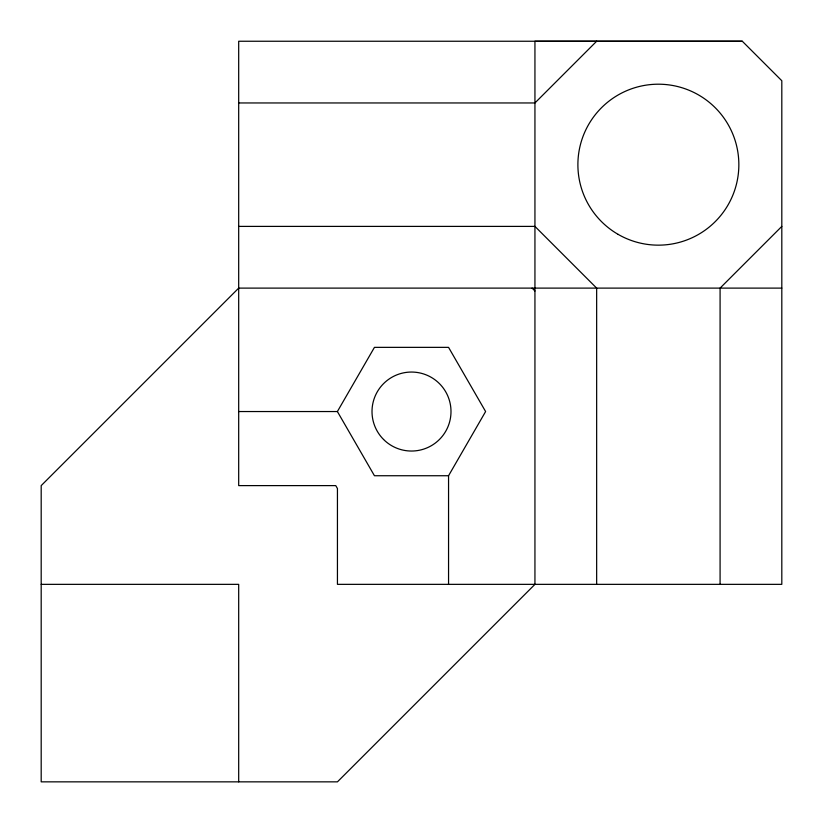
<?xml version="1.0" encoding="UTF-8"?>
<svg xmlns="http://www.w3.org/2000/svg" width="823" height="823" viewBox="0 0 823 823"><rect width="100%" height="100%" fill="white"/><g stroke="black" fill="none" stroke-linecap="round" stroke-linejoin="round"><path stroke-width="1.23" d="M238.691 411.541L337.389 411.541L374.444 347.357L448.556 347.357L485.611 411.541L448.556 475.735L448.556 584.351M596.654 41.243L534.94 102.957L238.691 102.957M781.809 226.397L720.084 288.112L720.084 584.351M742.305 41.243L238.691 41.243L238.691 485.611L335.763 485.611L337.44 488.512L337.44 584.351L781.809 584.351L781.809 80.736L742.305 41.243L534.94 41.243L534.94 584.351L337.44 781.85L41.191 781.85L41.191 485.611L238.691 288.112L781.809 288.112M238.691 226.397L534.94 226.397L596.654 288.112L596.654 584.351M448.556 475.735L374.444 475.735L337.389 411.541M41.191 584.351L238.691 584.351L238.691 781.85M532.08 288.112L534.94 290.972M618.124 234.37A80.479 80.479 0 0 0 738.848 164.672A80.479 80.479 0 0 0 618.124 94.984A80.479 80.479 0 0 0 618.124 234.37M383.569 439.472A39.504 39.504 0 0 0 449.656 421.767A39.504 39.504 0 0 0 401.274 373.395A39.504 39.504 0 0 0 383.569 439.472"/></g></svg>
